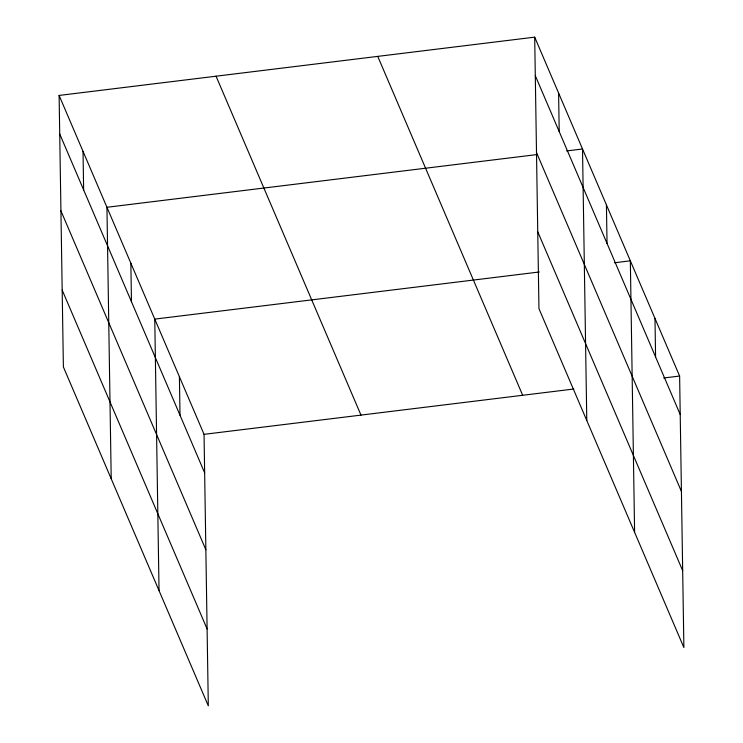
<?xml version="1.0" encoding="UTF-8"?>
<svg xmlns="http://www.w3.org/2000/svg" width="743" height="743" viewBox="0 0 743 743"><rect width="100%" height="100%" fill="white"/><g stroke="black" fill="none" stroke-linecap="round" stroke-linejoin="round"><path stroke-width="1.11" d="M59.115 95.438L204.046 434.339L208.309 705.85L63.387 366.958L59.115 95.438L534.691 37.15L679.613 376.042L683.885 647.562L538.954 308.661L534.691 37.15M537.022 154.563L106.946 207.278L111.209 478.789M566.593 150.94L582.512 148.99L586.784 420.501M539.362 271.975L154.767 319.109L159.039 590.629M614.424 262.771L630.343 260.821L634.606 532.332M204.046 434.339L573.856 389.007M663.694 378.001L679.613 376.042M535.294 75.675L680.226 414.566M536.502 152.556L681.433 491.457M537.746 231.779L682.678 570.67M377.75 56.384L522.682 395.285M216.055 76.204L360.987 415.105M59.719 133.963L204.65 472.854M60.926 210.854L205.857 549.746M62.171 290.067L207.102 628.959M654.982 318.431L655.586 356.956M606.427 204.901L607.031 243.425M558.597 93.07L559.21 131.585M179.407 376.729L180.01 415.244M130.861 263.198L131.465 301.714M83.03 151.358L83.634 189.883"/></g></svg>
